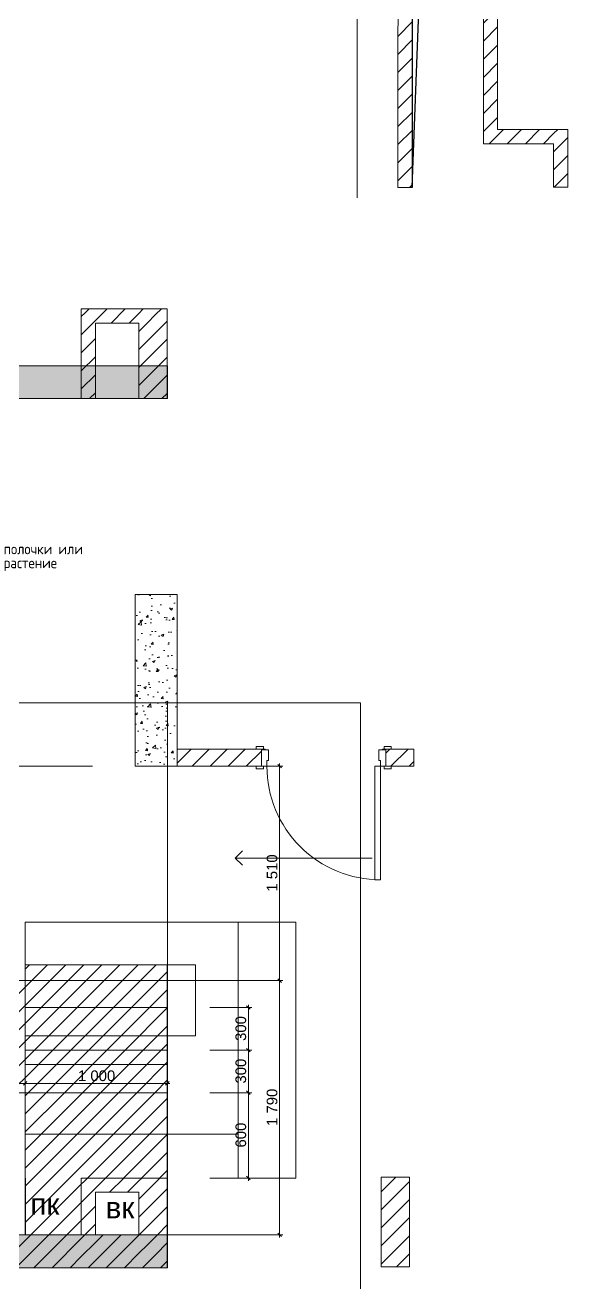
# Model space of a CAD drawing. Header units: millimetres. Extents: x 2336463 to 2579121, y 595385 to 778077.
# Drawn here: x 2509191 to 2513011, y 646361 to 655217 of the extents above; entities that cross this region are included whole.
import ezdxf

# ---------------------------------------------------------------- set-up
doc = ezdxf.new("R2010")
doc.units = ezdxf.units.MM
doc.header["$MEASUREMENT"] = 0
for name, color, linetype in [('+возводимые стены', 7, 'Continuous'), ('1 Планировка', 7, 'Continuous'), ('1 Планировка размеры', 7, 'Continuous'), ('сит план', 7, 'Continuous')]:
    doc.layers.add(name, color=color, linetype=linetype)
for name, color, linetype, lineweight, true_color in [('+возводимые стены_Ном._пера__102', 7, 'Continuous', 5, 0xcccccc), ('+возводимые стены_Ном._пера__169', 7, 'Continuous', 5, 0x68b353), ('+размер планировка_Ном._пера__242', 7, 'Continuous', 13, 0x1b55b5), ('1 Планировка размеры_Ном._пера__242', 7, 'Continuous', 13, 0x1b55b5), ('1 Планировка_Ном._пера__242', 7, 'Continuous', 13, 0x1b55b5), ('Конструктив - Стены Несущие_Ном._пера__242', 7, 'Continuous', 13, 0x1b55b5), ('сит план_Ном._пера__87', 7, 'Continuous', 20, 0x6a6a6a)]:
    doc.layers.add(name, color=color, linetype=linetype, lineweight=lineweight, true_color=true_color)
for name, color, linetype, lineweight in [('1 Планировка_Ном._пера__1', 7, 'Continuous', 13), ('Двери ARCHICAD_Ном._пера__1', 7, 'Continuous', 13), ('Интерьер - Мебель_Ном._пера__1', 7, 'Continuous', 13), ('Конструктив - Стены Несущие_Ном._пера__1', 7, 'Continuous', 13), ('сит план_Ном._пера__1', 7, 'Continuous', 13), ('сит план_Ном._пера__21', 7, 'Continuous', 30)]:
    doc.layers.add(name, color=color, linetype=linetype, lineweight=lineweight)
doc.styles.add('СГЕНЕРИР_СТИЛЬ_1', font='arial.ttf')
doc.styles.add('СГЕНЕРИР_СТИЛЬ_4', font='isocp.shx')
doc.linetypes.add('вешало', pattern='A,0,[1,Р”РёР·Р°Р№РЅ РїСЂРѕРµРєС‚ СЂР°Р±РѕС‡РёР№1.Shx,S=9.52381,R=0,X=0,Y=0],-1200,0', length=1200)
doc.dimstyles.new('СГЕНЕРИР_СТИЛЬ__1', dxfattribs={"dimtxt": 75, "dimasz": 23.75, "dimexe": 0.18, "dimexo": 300, "dimgap": 0, "dimtad": 1, "dimtih": 1, "dimtoh": 1, "dimdec": 0, "dimzin": 0, "dimdsep": 46, "dimtxsty": 'СГЕНЕРИР_СТИЛЬ_1', "dimblk": 'ARROWHEAD_6', "dimblk1": 'ARROWHEAD_6', "dimblk2": 'ARROWHEAD_6', "dimcen": 0.09, "dimclrd": 256, "dimclre": 256, "dimclrt": 256, "dimazin": 0, "dimtfac": 1, "dimtdec": 4, "dimtmove": 0, "dimatfit": 3, "dimfxl": 0, "dimtolj": 1, "dimtzin": 0, "dimarcsym": 0})
doc.dimstyles.new('СГЕНЕРИР_СТИЛЬ__2', dxfattribs={"dimtxt": 75, "dimasz": 23.75, "dimexe": 0.18, "dimexo": 300, "dimgap": 0, "dimtad": 1, "dimdec": 0, "dimzin": 0, "dimdsep": 46, "dimtxsty": 'СГЕНЕРИР_СТИЛЬ_1', "dimblk": 'ARROWHEAD_6', "dimblk1": 'ARROWHEAD_6', "dimblk2": 'ARROWHEAD_6', "dimcen": 0.09, "dimclrd": 256, "dimclre": 256, "dimclrt": 256, "dimazin": 0, "dimtfac": 1, "dimtdec": 4, "dimtmove": 0, "dimatfit": 3, "dimfxl": 0, "dimtolj": 1, "dimtzin": 0, "dimarcsym": 0})
pattern_1 = [(45, (2086872.015, 585813.69), (-63.639609, 63.639609), [])]
pattern_2 = [(50, (2086872.01, 585813.69), (-182.18467, 15.939086), [19.05, -209.55]), (355, (2086872.01, 585813.69), (-35.24342, 191.056845), [15.24, -167.640584]), (100.451445, (2086887.2, 585812.36), (146.94125, 175.11775), [16.19001, -178.090245]), (46.1842, (2086872.01, 585864.49), (-271.07904, 42.04233), [28.575, -314.325]), (96.63556, (2086894.6, 585860.98), (237.40413, 247.42612), [24.28502, -267.1356]), (351.18415, (2086872.01, 585864.49), (237.40413, 247.42612), [22.85997, -251.45973]), (21, (2086897.41, 585851.79), (-151.61439, 102.2652), [19.05, -209.55]), (326, (2086897.41, 585851.79), (61.80203, 184.18797), [15.24, -167.64]), (71.451445, (2086910.05, 585843.26), (213.41642, 81.92277), [16.19001, -178.08994]), (37.5, (2086872.015, 585813.686), (3.088603, 84.555039), [0, -165.608, 0, -170.18, 0, -168.275]), (7.5, (2086872.015, 585813.69), (66.819663, 100.180575), [0, -97.028, 0, -161.798, 0, -64.135]), (327.5, (2086815.37, 585813.686), (-135.590595, 5.728744), [0, -63.5, 0, -198.12, 0, -262.89]), (317.5, (2086789.97, 585813.69), (148.12918, 25.42649), [0, -82.55, 0, -131.572, 0, -186.69])]

# ---------------------------------------------------------------- blocks, each defined once
blk = doc.blocks.new('Перекрытие_77', base_point=(2502684.7, 640219.4))
at = {"layer": '1 Планировка_Ном._пера__1', "color": 7, "linetype": 'Continuous', "lineweight": 13, "flags": 128}
blk.add_lwpolyline([(2502684.7, 640219.4), (2511552.5, 640219.4), (2511552.5, 650445), (2502684.7, 650445)], close=True, dxfattribs=at)
blk = doc.blocks.new('Перекрытие_79', base_point=(2509191.5, 647408.5))
at = {"layer": '1 Планировка_Ном._пера__1', "color": 7, "linetype": 'Continuous', "lineweight": 13, "flags": 128}
blk.add_lwpolyline([(2509191.5, 647408.5), (2510691.5, 647408.5), (2510691.5, 648900), (2509191.5, 648900)], close=True, dxfattribs=at)
blk = doc.blocks.new('Перекрытие_80', base_point=(2509191.5, 648100.8))
at = {"layer": '1 Планировка_Ном._пера__1', "color": 7, "linetype": 'Continuous', "lineweight": 13, "flags": 128}
blk.add_lwpolyline([(2509191.5, 648100.8), (2510391.5, 648100.8), (2510391.5, 648600), (2509191.5, 648600)], close=True, dxfattribs=at)
blk = doc.blocks.new('Перекрытие_81', base_point=(2509191.5, 647899.7))
at = {"layer": '1 Планировка_Ном._пера__1', "color": 7, "linetype": 'Continuous', "lineweight": 13, "flags": 128}
blk.add_lwpolyline([(2509191.5, 647899.7), (2510191.5, 647899.7), (2510191.5, 648300), (2509191.5, 648300)], close=True, dxfattribs=at)
blk = doc.blocks.new('Перекрытие_82', base_point=(2509191.5, 647699.7))
at = {"layer": '1 Планировка_Ном._пера__1', "color": 7, "linetype": 'Continuous', "lineweight": 13, "flags": 128}
blk.add_lwpolyline([(2509191.5, 647699.7), (2510191.5, 647699.7), (2510191.5, 648000), (2509191.5, 648000)], close=True, dxfattribs=at)
blk = doc.blocks.new('Перекрытие_83', base_point=(2509191.5, 647099.3))
at = {"layer": '1 Планировка_Ном._пера__1', "color": 7, "linetype": 'Continuous', "lineweight": 13, "flags": 128}
blk.add_lwpolyline([(2509191.5, 647099.3), (2509191.5, 646699), (2509586.4, 646699), (2509586.4, 647099.3), (2510191.5, 647099.3), (2510191.5, 647700), (2509191.5, 647700)], close=True, dxfattribs=at)
blk = doc.blocks.new('Перекрытие_84', base_point=(2508891.5, 646699))
at = {"layer": '1 Планировка_Ном._пера__1', "color": 7, "linetype": 'Continuous', "lineweight": 13, "flags": 128}
blk.add_lwpolyline([(2508891.5, 646699), (2509191.5, 646699), (2509191.5, 647099.3), (2509191.5, 647700), (2508891.5, 647700), (2508891.5, 647099.3)], close=True, dxfattribs=at)
blk = doc.blocks.new('Перекрытие_89', base_point=(2502782.4, 646699))
at = {"layer": '1 Планировка_Ном._пера__1', "color": 7, "linetype": 'Continuous', "lineweight": 13, "flags": 128}
blk.add_lwpolyline([(2502782.4, 646699), (2510192.3, 646699), (2510192.3, 650445), (2502782.4, 650445)], close=True, dxfattribs=at)
blk = doc.blocks.new('Перекрытие_122', base_point=(2510690.8, 647099.3))
at = {"layer": '1 Планировка_Ном._пера__1', "color": 7, "linetype": 'Continuous', "lineweight": 13, "flags": 128}
blk.add_lwpolyline([(2510690.8, 647099.3), (2511097.5, 647099.3), (2511097.5, 648900), (2510690.8, 648900)], close=True, dxfattribs=at)
blk = doc.blocks.new('Стена_288', base_point=(2502769.4, 646467.6))
at = {"layer": 'сит план_Ном._пера__87', "linetype": 'Continuous', "lineweight": 20, "true_color": 0x6a6a6a}
h = blk.add_hatch(dxfattribs=at)
h.set_pattern_fill('Блоки_Бетонные_Эффективные', color=251, style=0, pattern_type=2)
h.set_pattern_definition(pattern_1)
h.paths.add_polyline_path([(2503001.4, 646467.6), (2504491.4, 646467.6), (2504491.4, 646699.6), (2503001.4, 646699.6)])
h = blk.add_hatch(dxfattribs=at)
h.set_pattern_fill('Блоки_Бетонные_Эффективные', color=251, style=0, pattern_type=2)
h.set_pattern_definition(pattern_1)
h.paths.add_polyline_path([(2509586.4, 646699.6), (2504591.4, 646699.6), (2504591.4, 646467.6), (2509586.4, 646467.6)])
h = blk.add_hatch(dxfattribs=at)
h.set_pattern_fill('Блоки_Бетонные_Эффективные', color=251, style=0, pattern_type=2)
h.set_pattern_definition(pattern_1)
h.paths.add_polyline_path([(2509991.5, 646699.6), (2509686.4, 646699.6), (2509686.4, 646467.6), (2509991.5, 646467.6)])
h = blk.add_hatch(dxfattribs=at)
h.set_pattern_fill('Блоки_Бетонные_Эффективные', color=251, style=0, pattern_type=2)
h.set_pattern_definition(pattern_1)
h.paths.add_polyline_path([(2509991.5, 646699.6), (2510191.5, 646467.6), (2510191.5, 646699.6)])
h = blk.add_hatch(dxfattribs=at)
h.set_pattern_fill('Блоки_Бетонные_Эффективные', color=251, style=0, pattern_type=2)
h.set_pattern_definition(pattern_1)
h.paths.add_polyline_path([(2509991.5, 646699.6), (2509991.5, 646467.6), (2510191.5, 646467.6)])
at = {"layer": 'сит план_Ном._пера__1', "color": 7, "linetype": 'Continuous', "lineweight": 13, "flags": 128}
for points in [[(2504491.4, 646699.6), (2503001.4, 646699.6)], [(2509586.4, 646699.6), (2504591.4, 646699.6)], [(2509991.5, 646699.6), (2509686.4, 646699.6)], [(2510191.5, 646467.6), (2510191.5, 646699.6)], [(2503001.4, 646467.6), (2504491.4, 646467.6)], [(2504591.4, 646467.6), (2509586.4, 646467.6)], [(2509686.4, 646467.6), (2510191.5, 646467.6)]]:
    blk.add_lwpolyline(points, dxfattribs=at)
blk = doc.blocks.new('Стена_291', base_point=(2509586.4, 646467))
at = {"layer": 'сит план_Ном._пера__87', "linetype": 'Continuous', "lineweight": 20, "true_color": 0x6a6a6a}
h = blk.add_hatch(dxfattribs=at)
h.set_pattern_fill('Блоки_Бетонные_Эффективные', color=251, style=0, pattern_type=2)
h.set_pattern_definition(pattern_1)
h.paths.add_polyline_path([(2509686.4, 647099.3), (2509586.4, 647099.3), (2509686.4, 646999.3)])
h = blk.add_hatch(dxfattribs=at)
h.set_pattern_fill('Блоки_Бетонные_Эффективные', color=251, style=0, pattern_type=2)
h.set_pattern_definition(pattern_1)
h.paths.add_polyline_path([(2509686.4, 646999.3), (2509586.4, 647099.3), (2509586.4, 646999.3)])
h = blk.add_hatch(dxfattribs=at)
h.set_pattern_fill('Блоки_Бетонные_Эффективные', color=251, style=0, pattern_type=2)
h.set_pattern_definition(pattern_1)
h.paths.add_polyline_path([(2509586.4, 646467), (2509686.4, 646467), (2509686.4, 646999.3), (2509586.4, 646999.3)])
at = {"layer": 'сит план_Ном._пера__1', "color": 7, "linetype": 'Continuous', "lineweight": 13, "flags": 128}
for points in [[(2509586.4, 647099.3), (2509686.4, 647099.3)], [(2509586.4, 647099.3), (2509586.4, 646699.6)], [(2509686.4, 646699.6), (2509686.4, 646999.3)], [(2509586.4, 646467.6), (2509586.4, 646467)], [(2509586.4, 646467), (2509686.4, 646467)], [(2509686.4, 646467), (2509686.4, 646467.6)]]:
    blk.add_lwpolyline(points, dxfattribs=at)
blk = doc.blocks.new('Стена_292', base_point=(2509586.4, 647099.3))
at = {"layer": 'сит план_Ном._пера__87', "linetype": 'Continuous', "lineweight": 20, "true_color": 0x6a6a6a}
h = blk.add_hatch(dxfattribs=at)
h.set_pattern_fill('Блоки_Бетонные_Эффективные', color=251, style=0, pattern_type=2)
h.set_pattern_definition(pattern_1)
h.paths.add_polyline_path([(2509686.4, 646999.3), (2509991.5, 646999.3), (2509991.5, 647099.3), (2509686.4, 647099.3)])
at = {"layer": 'сит план_Ном._пера__1', "color": 7, "linetype": 'Continuous', "lineweight": 13, "flags": 128}
for points in [[(2509991.5, 647099.3), (2509686.4, 647099.3)], [(2509686.4, 646999.3), (2509991.5, 646999.3)]]:
    blk.add_lwpolyline(points, dxfattribs=at)
blk = doc.blocks.new('Стена_293', base_point=(2509991.5, 647099.3))
at = {"layer": 'сит план_Ном._пера__87', "linetype": 'Continuous', "lineweight": 20, "true_color": 0x6a6a6a}
h = blk.add_hatch(dxfattribs=at)
h.set_pattern_fill('Блоки_Бетонные_Эффективные', color=251, style=0, pattern_type=2)
h.set_pattern_definition(pattern_1)
h.paths.add_polyline_path([(2509991.5, 646999.3), (2510191.5, 647099.3), (2509991.5, 647099.3)])
h = blk.add_hatch(dxfattribs=at)
h.set_pattern_fill('Блоки_Бетонные_Эффективные', color=251, style=0, pattern_type=2)
h.set_pattern_definition(pattern_1)
h.paths.add_polyline_path([(2509991.5, 646999.3), (2510191.5, 646999.3), (2510191.5, 647099.3)])
h = blk.add_hatch(dxfattribs=at)
h.set_pattern_fill('Блоки_Бетонные_Эффективные', color=251, style=0, pattern_type=2)
h.set_pattern_definition(pattern_1)
h.paths.add_polyline_path([(2509991.5, 646999.3), (2509991.5, 646699.6), (2510191.5, 646699.6), (2510191.5, 646999.3)])
at = {"layer": 'сит план_Ном._пера__1', "color": 7, "linetype": 'Continuous', "lineweight": 13, "flags": 128}
for points in [[(2510191.5, 647099.3), (2509991.5, 647099.3)], [(2510191.5, 646699.6), (2510191.5, 647099.3)], [(2509991.5, 646999.3), (2509991.5, 646699.6)]]:
    blk.add_lwpolyline(points, dxfattribs=at)
blk = doc.blocks.new('Однопольная Дверь 25_5')
at = {"layer": 'Двери ARCHICAD_Ном._пера__1', "color": 7, "linetype": 'Continuous', "lineweight": 13}
for p, q in [((360, 0), (360, 800)), ((360, 800), (400, 800)), ((400, 800), (400, 0)), ((-475, 0), (-475, 19)), ((-475, 19), (-425, 19)), ((-425, 0), (-475, 0)), ((-438, 0), (-475, 0)), ((-438, 0), (-475, 0)), ((-400, 0), (-438, 0)), ((-438, 0), (-438, -115)), ((-438, 0), (-438, -115)), ((-438, 0), (-438, -115)), ((-425, 19), (-425, 0)), ((-400, -40), (-400, 0)), ((400, 0), (360, 0)), ((438, 0), (400, 0)), ((400, 0), (400, -40)), ((425, 19), (475, 19)), ((425, 0), (425, 19)), ((475, 0), (425, 0)), ((438, -115), (438, 0)), ((438, 0), (438, -115)), ((438, 0), (438, -115)), ((438, 0), (475, 0)), ((438, 0), (475, 0)), ((475, 19), (475, 0)), ((-388, -40), (-400, -40)), ((-388, -115), (-388, -40)), ((400, -40), (388, -40)), ((388, -40), (388, -115)), ((-475, -139), (-475, -120)), ((-475, -120), (-425, -120)), ((-438, -120), (-475, -120)), ((-438, -120), (-475, -120)), ((-425, -139), (-475, -139)), ((-438, -120), (-438, -115)), ((-438, -115), (-413, -115)), ((-438, -115), (-388, -115)), ((-438, -115), (-438, -120)), ((-438, -115), (-438, -120)), ((-413, -120), (-438, -120)), ((-425, -120), (-425, -139)), ((-413, -115), (-413, -120)), ((388, -115), (438, -115)), ((413, -120), (413, -115)), ((413, -115), (438, -115)), ((438, -120), (413, -120)), ((425, -120), (475, -120)), ((425, -139), (425, -120)), ((475, -139), (425, -139)), ((438, -115), (438, -120)), ((438, -115), (438, -120)), ((438, -115), (438, -120)), ((438, -120), (475, -120)), ((438, -120), (475, -120)), ((475, -120), (475, -139))]:
    blk.add_line(p, q, dxfattribs=at)
blk.add_arc((400, 0), 800, 90, 180, dxfattribs=at)
blk = doc.blocks.new('Стена_294', base_point=(2510261.1, 649998.9))
at = {"layer": '+возводимые стены_Ном._пера__169', "linetype": 'Continuous', "lineweight": 5, "true_color": 0x68b353}
h = blk.add_hatch(dxfattribs=at)
h.set_pattern_fill('Блоки_Бетонные_Эффективные', color=85, style=0, pattern_type=2)
h.set_pattern_definition(pattern_1)
h.paths.add_polyline_path([(2510261.1, 650118.9), (2510261.1, 649998.9), (2510855, 649998.9), (2510855, 650118.9)])
h = blk.add_hatch(dxfattribs=at)
h.set_pattern_fill('Блоки_Бетонные_Эффективные', color=85, style=0, pattern_type=2)
h.set_pattern_definition(pattern_1)
h.paths.add_polyline_path([(2511731, 650118.9), (2511731, 649998.9), (2511926.5, 649998.9), (2511926.5, 650118.9)])
at = {"layer": '+возводимые стены_Ном._пера__102', "color": 254, "linetype": 'Continuous', "lineweight": 5, "true_color": 0xcccccc}
for p, q in [((2510855, 650118.9), (2510818, 650118.9)), ((2510855, 650113.9), (2510855, 650118.9)), ((2510855, 649998.9), (2510855, 650113.9)), ((2511731, 650118.9), (2511768, 650118.9)), ((2511731, 650113.9), (2511731, 650118.9)), ((2511731, 649998.9), (2511731, 650113.9)), ((2510855, 649998.9), (2510818, 649998.9)), ((2511731, 649998.9), (2511768, 649998.9))]:
    blk.add_line(p, q, dxfattribs=at)
at = {"layer": '+возводимые стены_Ном._пера__102', "color": 254, "linetype": 'Continuous', "lineweight": 5, "true_color": 0xcccccc, "flags": 128}
for points in [[(2510855, 650118.9), (2510261.1, 650118.9)], [(2510261.1, 650118.9), (2510261.1, 649998.9)], [(2511926.5, 650118.9), (2511731, 650118.9)], [(2511926.5, 649998.9), (2511926.5, 650118.9)], [(2510261.1, 649998.9), (2510855, 649998.9)], [(2511731, 649998.9), (2511926.5, 649998.9)]]:
    blk.add_lwpolyline(points, dxfattribs=at)
at = {"layer": 'Двери ARCHICAD_Ном._пера__1', "color": 7, "linetype": 'Continuous', "lineweight": 13, "xscale": -0.9999999999999999, "zscale": 1000, "rotation": 180.0007538918382}
blk.add_blockref('Однопольная Дверь 25_5', (2511293, 649998.9), dxfattribs=at)
blk = doc.blocks.new('Стена_295', base_point=(2509191.5, 647700))
at = {"layer": '+возводимые стены_Ном._пера__169', "linetype": 'Continuous', "lineweight": 5, "true_color": 0x68b353}
h = blk.add_hatch(dxfattribs=at)
h.set_pattern_fill('Блоки_Бетонные_Эффективные', color=85, style=0, pattern_type=2)
h.set_pattern_definition(pattern_1)
h.paths.add_polyline_path([(2509191.5, 647820), (2509191.5, 648489.4), (2509071.5, 648489.4), (2509071.5, 647820)])
h = blk.add_hatch(dxfattribs=at)
h.set_pattern_fill('Блоки_Бетонные_Эффективные', color=85, style=0, pattern_type=2)
h.set_pattern_definition(pattern_1)
h.paths.add_polyline_path([(2509071.5, 647820), (2509071.5, 647700), (2509191.5, 647700)])
h = blk.add_hatch(dxfattribs=at)
h.set_pattern_fill('Блоки_Бетонные_Эффективные', color=85, style=0, pattern_type=2)
h.set_pattern_definition(pattern_1)
h.paths.add_polyline_path([(2509071.5, 647820), (2509191.5, 647700), (2509191.5, 647820)])
at = {"layer": '+возводимые стены_Ном._пера__102', "color": 254, "linetype": 'Continuous', "lineweight": 5, "true_color": 0xcccccc, "flags": 128}
for points in [[(2509191.5, 648489.4), (2509071.5, 648489.4)], [(2509071.5, 648489.4), (2509071.5, 647820)], [(2509191.5, 647700), (2509191.5, 648489.4)], [(2509191.5, 647700), (2509071.5, 647700)]]:
    blk.add_lwpolyline(points, dxfattribs=at)
blk = doc.blocks.new('Стена_354', base_point=(2509586.2, 652587))
at = {"layer": 'сит план_Ном._пера__87', "linetype": 'Continuous', "lineweight": 20, "true_color": 0x6a6a6a}
h = blk.add_hatch(dxfattribs=at)
h.set_pattern_fill('Блоки_Бетонные_Эффективные', color=251, style=0, pattern_type=2)
h.set_pattern_definition(pattern_1)
h.paths.add_polyline_path([(2509686.2, 653119.4), (2509586.3, 653219.4), (2509586.2, 653119.4)])
h = blk.add_hatch(dxfattribs=at)
h.set_pattern_fill('Блоки_Бетонные_Эффективные', color=251, style=0, pattern_type=2)
h.set_pattern_definition(pattern_1)
h.paths.add_polyline_path([(2509686.3, 653219.4), (2509586.3, 653219.4), (2509686.2, 653119.4)])
h = blk.add_hatch(dxfattribs=at)
h.set_pattern_fill('Блоки_Бетонные_Эффективные', color=251, style=0, pattern_type=2)
h.set_pattern_definition(pattern_1)
h.paths.add_polyline_path([(2509586.2, 652587), (2509686.2, 652587), (2509686.2, 653119.4), (2509586.2, 653119.4)])
at = {"layer": 'сит план_Ном._пера__1', "color": 7, "linetype": 'Continuous', "lineweight": 13, "flags": 128}
for points in [[(2509586.3, 653219.4), (2509586.2, 652587)], [(2509586.3, 653219.4), (2509686.3, 653219.4)], [(2509686.2, 652587), (2509686.2, 653119.4)], [(2509586.2, 652587), (2509686.2, 652587)]]:
    blk.add_lwpolyline(points, dxfattribs=at)
blk = doc.blocks.new('Стена_355', base_point=(2509586.3, 653219.4))
at = {"layer": 'сит план_Ном._пера__87', "linetype": 'Continuous', "lineweight": 20, "true_color": 0x6a6a6a}
h = blk.add_hatch(dxfattribs=at)
h.set_pattern_fill('Блоки_Бетонные_Эффективные', color=251, style=0, pattern_type=2)
h.set_pattern_definition(pattern_1)
h.paths.add_polyline_path([(2509686.2, 653119.4), (2509991.3, 653119.4), (2509991.3, 653219.4), (2509686.3, 653219.4)])
at = {"layer": 'сит план_Ном._пера__1', "color": 7, "linetype": 'Continuous', "lineweight": 13, "flags": 128}
for points in [[(2509991.3, 653219.4), (2509686.3, 653219.4)], [(2509686.2, 653119.4), (2509991.3, 653119.4)]]:
    blk.add_lwpolyline(points, dxfattribs=at)
blk = doc.blocks.new('Стена_356', base_point=(2509991.3, 653219.4))
at = {"layer": 'сит план_Ном._пера__87', "linetype": 'Continuous', "lineweight": 20, "true_color": 0x6a6a6a}
h = blk.add_hatch(dxfattribs=at)
h.set_pattern_fill('Блоки_Бетонные_Эффективные', color=251, style=0, pattern_type=2)
h.set_pattern_definition(pattern_1)
h.paths.add_polyline_path([(2509991.3, 653119.4), (2510191.3, 653219.4), (2509991.3, 653219.4)])
h = blk.add_hatch(dxfattribs=at)
h.set_pattern_fill('Блоки_Бетонные_Эффективные', color=251, style=0, pattern_type=2)
h.set_pattern_definition(pattern_1)
h.paths.add_polyline_path([(2509991.3, 653119.4), (2510191.3, 653119.4), (2510191.3, 653219.4)])
h = blk.add_hatch(dxfattribs=at)
h.set_pattern_fill('Блоки_Бетонные_Эффективные', color=251, style=0, pattern_type=2)
h.set_pattern_definition(pattern_1)
h.paths.add_polyline_path([(2509991.3, 653119.4), (2509991.3, 652587), (2510191.3, 652587), (2510191.3, 653119.4)])
at = {"layer": 'сит план_Ном._пера__1', "color": 7, "linetype": 'Continuous', "lineweight": 13, "flags": 128}
for points in [[(2510191.3, 653219.4), (2509991.3, 653219.4)], [(2510191.3, 652587), (2510191.3, 653219.4)], [(2509991.3, 653119.4), (2509991.3, 652587)], [(2510191.3, 652587), (2509991.3, 652587)]]:
    blk.add_lwpolyline(points, dxfattribs=at)
blk = doc.blocks.new('Стена_394', base_point=(2511697.5, 647104.6))
at = {"layer": 'сит план_Ном._пера__87', "linetype": 'Continuous', "lineweight": 20, "true_color": 0x6a6a6a}
h = blk.add_hatch(dxfattribs=at)
h.set_pattern_fill('Блоки_Бетонные_Эффективные', color=251, style=0, pattern_type=2)
h.set_pattern_definition(pattern_1)
h.paths.add_polyline_path([(2511697.5, 647104.6), (2511697.5, 646472.9), (2511897.5, 646472.9), (2511897.5, 647104.6)])
at = {"layer": 'сит план_Ном._пера__1', "color": 7, "linetype": 'Continuous', "lineweight": 13, "flags": 128}
for points in [[(2511697.5, 647104.6), (2511697.5, 646472.9)], [(2511897.5, 647104.6), (2511697.5, 647104.6)], [(2511897.5, 646472.9), (2511897.5, 647104.6)], [(2511697.5, 646472.9), (2511897.5, 646472.9)]]:
    blk.add_lwpolyline(points, dxfattribs=at)
blk = doc.blocks.new('Стена_398', base_point=(2512516.8, 656451.5))
at = {"layer": 'сит план_Ном._пера__87', "linetype": 'Continuous', "lineweight": 20, "true_color": 0x6a6a6a}
h = blk.add_hatch(dxfattribs=at)
h.set_pattern_fill('Блоки_Бетонные_Эффективные', color=251, style=0, pattern_type=2)
h.set_pattern_definition(pattern_1)
h.paths.add_polyline_path([(2512416.8, 656351.5), (2512416.8, 654481.5), (2512516.8, 654481.5), (2512516.8, 656351.5)])
h = blk.add_hatch(dxfattribs=at)
h.set_pattern_fill('Блоки_Бетонные_Эффективные', color=251, style=0, pattern_type=2)
h.set_pattern_definition(pattern_1)
h.paths.add_polyline_path([(2512516.8, 654481.5), (2512416.8, 654381.5), (2512516.8, 654381.5)])
h = blk.add_hatch(dxfattribs=at)
h.set_pattern_fill('Блоки_Бетонные_Эффективные', color=251, style=0, pattern_type=2)
h.set_pattern_definition(pattern_1)
h.paths.add_polyline_path([(2512516.8, 654481.5), (2512416.8, 654481.5), (2512416.8, 654381.5)])
at = {"layer": 'сит план_Ном._пера__1', "color": 7, "linetype": 'Continuous', "lineweight": 13, "flags": 128}
for points in [[(2512416.8, 656351.5), (2512416.8, 654381.5)], [(2512516.8, 654481.5), (2512516.8, 656351.5)], [(2512416.8, 654381.5), (2512516.8, 654381.5)]]:
    blk.add_lwpolyline(points, dxfattribs=at)
blk = doc.blocks.new('Стена_399', base_point=(2512516.8, 654481.5))
at = {"layer": 'сит план_Ном._пера__87', "linetype": 'Continuous', "lineweight": 20, "true_color": 0x6a6a6a}
h = blk.add_hatch(dxfattribs=at)
h.set_pattern_fill('Блоки_Бетонные_Эффективные', color=251, style=0, pattern_type=2)
h.set_pattern_definition(pattern_1)
h.paths.add_polyline_path([(2512516.8, 654381.5), (2512911.4, 654381.5), (2512911.4, 654481.5), (2512516.8, 654481.5)])
h = blk.add_hatch(dxfattribs=at)
h.set_pattern_fill('Блоки_Бетонные_Эффективные', color=251, style=0, pattern_type=2)
h.set_pattern_definition(pattern_1)
h.paths.add_polyline_path([(2512911.4, 654381.5), (2513011.4, 654381.5), (2513011.4, 654481.5)])
h = blk.add_hatch(dxfattribs=at)
h.set_pattern_fill('Блоки_Бетонные_Эффективные', color=251, style=0, pattern_type=2)
h.set_pattern_definition(pattern_1)
h.paths.add_polyline_path([(2512911.4, 654381.5), (2513011.4, 654481.5), (2512911.4, 654481.5)])
at = {"layer": 'сит план_Ном._пера__1', "color": 7, "linetype": 'Continuous', "lineweight": 13, "flags": 128}
for points in [[(2513011.4, 654481.5), (2512516.8, 654481.5)], [(2513011.4, 654481.5), (2513011.4, 654381.5)], [(2512516.8, 654381.5), (2512911.4, 654381.5)]]:
    blk.add_lwpolyline(points, dxfattribs=at)
blk = doc.blocks.new('Стена_400', base_point=(2513011.4, 654481.5))
at = {"layer": 'сит план_Ном._пера__87', "linetype": 'Continuous', "lineweight": 20, "true_color": 0x6a6a6a}
h = blk.add_hatch(dxfattribs=at)
h.set_pattern_fill('Блоки_Бетонные_Эффективные', color=251, style=0, pattern_type=2)
h.set_pattern_definition(pattern_1)
h.paths.add_polyline_path([(2512911.4, 654381.5), (2512911.4, 654074.9), (2513011.4, 654074.9), (2513011.4, 654381.5)])
at = {"layer": 'сит план_Ном._пера__1', "color": 7, "linetype": 'Continuous', "lineweight": 13, "flags": 128}
for points in [[(2512911.4, 654381.5), (2512911.4, 654074.9)], [(2513011.4, 654074.9), (2513011.4, 654381.5)], [(2513011.4, 654074.9), (2512911.4, 654074.9)]]:
    blk.add_lwpolyline(points, dxfattribs=at)
blk = doc.blocks.new('Стена_401', base_point=(2511816.9, 656451.5))
at = {"layer": 'сит план_Ном._пера__87', "linetype": 'Continuous', "lineweight": 20, "true_color": 0x6a6a6a}
h = blk.add_hatch(dxfattribs=at)
h.set_pattern_fill('Блоки_Бетонные_Эффективные', color=251, style=0, pattern_type=2)
h.set_pattern_definition(pattern_1)
h.paths.add_polyline_path([(2511816.8, 656351.5), (2511815.5, 654074.3), (2511915.5, 654074.2), (2511916.8, 656351.5)])
at = {"layer": 'сит план_Ном._пера__1', "color": 7, "linetype": 'Continuous', "lineweight": 13, "flags": 128}
for points in [[(2511816.8, 656351.5), (2511815.5, 654074.3)], [(2511915.5, 654074.2), (2511916.8, 656351.5)], [(2511915.5, 654074.2), (2511815.5, 654074.3)]]:
    blk.add_lwpolyline(points, dxfattribs=at)
blk = doc.blocks.new('Линия_7', base_point=(2511634.2, 649352.5))
at = {"layer": '1 Планировка_Ном._пера__1', "color": 7, "linetype": 'Continuous', "lineweight": 13}
blk.add_line((2511634.2, 649352.5), (2510670.2, 649352.5), dxfattribs=at)
at = {"layer": '1 Планировка_Ном._пера__242', "color": 152, "linetype": 'Continuous', "lineweight": 13, "true_color": 0x1b55b5}
for q in [(2510720.2, 649402.5), (2510720.2, 649302.5)]:
    blk.add_line((2510670.2, 649352.5), q, dxfattribs=at)
blk = doc.blocks.new('*D2916', base_point=(2086872, 585813.7))
at = {"layer": '1 Планировка размеры_Ном._пера__242', "color": 152, "linetype": 'Continuous', "lineweight": 13, "true_color": 0x1b55b5}
for p, q in [((2510995.2, 649986.4), (2510970.2, 650011.4)), ((2510982.7, 650017.6), (2510982.7, 649998.9)), ((2510266.1, 649998.9), (2511006.2, 649998.9)), ((2510982.7, 649998.9), (2510982.7, 648489.3)), ((2510995.2, 648476.8), (2510970.2, 648501.8)), ((2504891.4, 648489.4), (2511006.1, 648489.3)), ((2510982.7, 648489.3), (2510982.7, 646698.9))]:
    blk.add_line(p, q, dxfattribs=at)
at = {"layer": '1 Планировка размеры_Ном._пера__242', "color": 152, "lineweight": 13, "true_color": 0x1b55b5, "insert": (2510967.7, 649115.9), "char_height": 75, "attachment_point": 7, "rotation": 89.99917, "style": 'СГЕНЕРИР_СТИЛЬ_1'}
blk.add_mtext('\\A1;{\\pql;\\fArial|b0|i0|c204|p38;1\xa0510}', dxfattribs=at)
blk = doc.blocks.new('ARROWHEAD_6')
at = {"color": 0, "linetype": 'Continuous', "lineweight": 0}
for p, q in [((0, 0), (-1, 0)), ((-0.5, -0.5), (0.5, 0.5))]:
    blk.add_line(p, q, dxfattribs=at)
blk = doc.blocks.new('*D2917', base_point=(2086872, 585813.7))
at = {"layer": '1 Планировка размеры_Ном._пера__242', "color": 152, "linetype": 'Continuous', "lineweight": 13, "true_color": 0x1b55b5}
for p, q in [((2510995.2, 648476.8), (2510970.2, 648501.8)), ((2510982.7, 648489.3), (2510982.7, 646698.9)), ((2504891.4, 646699), (2511006.1, 646698.9)), ((2510970.2, 646711.4), (2510995.2, 646686.4)), ((2510982.7, 646698.9), (2510982.7, 646680.1))]:
    blk.add_line(p, q, dxfattribs=at)
at = {"layer": '1 Планировка размеры_Ном._пера__242', "color": 152, "lineweight": 13, "true_color": 0x1b55b5, "insert": (2510967.7, 647465.9), "char_height": 75, "attachment_point": 7, "rotation": 89.99917, "style": 'СГЕНЕРИР_СТИЛЬ_1'}
blk.add_mtext('\\A1;{\\pql;\\fArial|b0|i0|c204|p38;1\xa0790}', dxfattribs=at)
blk = doc.blocks.new('*D2918', base_point=(2086872, 585813.7))
at = {"layer": '1 Планировка размеры_Ном._пера__242', "color": 152, "linetype": 'Continuous', "lineweight": 13, "true_color": 0x1b55b5}
for p, q in [((2510750.3, 647712.1), (2510775.3, 647687.1)), ((2510786.3, 647699.6), (2510491.5, 647699.6)), ((2510762.8, 647099.3), (2510762.8, 647699.6)), ((2510786.3, 647099.3), (2510491.5, 647099.3)), ((2510750.3, 647111.8), (2510775.3, 647086.8)), ((2510762.8, 647080.6), (2510762.8, 647099.3))]:
    blk.add_line(p, q, dxfattribs=at)
at = {"layer": '1 Планировка размеры_Ном._пера__242', "color": 152, "lineweight": 13, "true_color": 0x1b55b5, "insert": (2510747.8, 647314.1), "char_height": 75, "attachment_point": 7, "rotation": 90, "style": 'СГЕНЕРИР_СТИЛЬ_1'}
blk.add_mtext('\\A1;{\\pql;\\fArial|b0|i0|c204|p38;600}', dxfattribs=at)
blk = doc.blocks.new('*D2919', base_point=(2086872, 585813.7))
at = {"layer": '1 Планировка размеры_Ном._пера__242', "color": 152, "linetype": 'Continuous', "lineweight": 13, "true_color": 0x1b55b5}
for p, q in [((2510786.3, 647999.7), (2510491.5, 647999.7)), ((2510750.3, 648012.2), (2510775.3, 647987.2)), ((2510762.8, 647699.6), (2510762.8, 647999.7)), ((2510750.3, 647712.1), (2510775.3, 647687.1)), ((2510786.3, 647699.6), (2510491.5, 647699.6))]:
    blk.add_line(p, q, dxfattribs=at)
at = {"layer": '1 Планировка размеры_Ном._пера__242', "color": 152, "lineweight": 13, "true_color": 0x1b55b5, "insert": (2510747.8, 647764.3), "char_height": 75, "attachment_point": 7, "rotation": 90, "style": 'СГЕНЕРИР_СТИЛЬ_1'}
blk.add_mtext('\\A1;{\\pql;\\fArial|b0|i0|c204|p38;300}', dxfattribs=at)
blk = doc.blocks.new('*D2920', base_point=(2086872, 585813.7))
at = {"layer": '1 Планировка размеры_Ном._пера__242', "color": 152, "linetype": 'Continuous', "lineweight": 13, "true_color": 0x1b55b5}
for p, q in [((2510786.3, 648299.7), (2510491.5, 648299.7)), ((2510775.3, 648287.2), (2510750.3, 648312.2)), ((2510762.8, 648299.7), (2510762.8, 648318.5)), ((2510762.8, 647999.7), (2510762.8, 648299.7)), ((2510786.3, 647999.7), (2510491.5, 647999.7)), ((2510750.3, 648012.2), (2510775.3, 647987.2))]:
    blk.add_line(p, q, dxfattribs=at)
at = {"layer": '1 Планировка размеры_Ном._пера__242', "color": 152, "lineweight": 13, "true_color": 0x1b55b5, "insert": (2510747.8, 648064.4), "char_height": 75, "attachment_point": 7, "rotation": 90, "style": 'СГЕНЕРИР_СТИЛЬ_1'}
blk.add_mtext('\\A1;{\\pql;\\fArial|b0|i0|c204|p38;300}', dxfattribs=at)
blk = doc.blocks.new('*D2927', base_point=(2086872, 585813.7))
at = {"layer": '1 Планировка размеры_Ном._пера__242', "color": 152, "linetype": 'Continuous', "lineweight": 13, "true_color": 0x1b55b5}
for p, q in [((2508903.9, 647778.4), (2508878.9, 647753.4)), ((2508891.4, 647742.5), (2508891.4, 647789.4)), ((2508891.4, 647765.9), (2509191.4, 647765.9)), ((2509203.9, 647778.4), (2509178.9, 647753.4)), ((2509191.4, 647742.5), (2509191.4, 647789.4))]:
    blk.add_line(p, q, dxfattribs=at)
at = {"layer": '1 Планировка размеры_Ном._пера__242', "color": 152, "lineweight": 13, "true_color": 0x1b55b5, "insert": (2508956, 647780.9), "char_height": 75, "attachment_point": 7, "style": 'СГЕНЕРИР_СТИЛЬ_1'}
blk.add_mtext('\\A1;{\\pql;\\fArial|b0|i0|c204|p38;300}', dxfattribs=at)
blk = doc.blocks.new('*D2928', base_point=(2086872, 585813.7))
at = {"layer": '1 Планировка размеры_Ном._пера__242', "color": 152, "linetype": 'Continuous', "lineweight": 13, "true_color": 0x1b55b5}
for p, q in [((2509203.9, 647778.4), (2509178.9, 647753.4)), ((2509191.4, 647742.5), (2509191.4, 647789.4)), ((2509191.4, 647765.9), (2510191.5, 647765.9)), ((2510179, 647753.4), (2510204, 647778.4)), ((2510191.5, 647742.5), (2510191.5, 647789.4)), ((2510191.5, 647765.9), (2510210.2, 647765.9))]:
    blk.add_line(p, q, dxfattribs=at)
at = {"layer": '1 Планировка размеры_Ном._пера__242', "color": 152, "lineweight": 13, "true_color": 0x1b55b5, "insert": (2509563.2, 647780.9), "char_height": 75, "attachment_point": 7, "style": 'СГЕНЕРИР_СТИЛЬ_1'}
blk.add_mtext('\\A1;{\\pql;\\fArial|b0|i0|c204|p38;1\xa0000}', dxfattribs=at)
blk = doc.blocks.new('*D2938', base_point=(2086872, 585813.7))
at = {"layer": '1 Планировка размеры_Ном._пера__242', "color": 152, "linetype": 'Continuous', "lineweight": 13, "true_color": 0x1b55b5}
for p, q in [((2507312.3, 649986.4), (2507287.3, 650011.4)), ((2507299.8, 649998.9), (2507299.8, 650017.6)), ((2509666.1, 649998.9), (2507276.4, 649998.9)), ((2507299.8, 648489.4), (2507299.8, 649998.9)), ((2507287.3, 648501.9), (2507312.3, 648476.9)), ((2507323.2, 648489.4), (2504891.4, 648489.4))]:
    blk.add_line(p, q, dxfattribs=at)
at = {"layer": '1 Планировка размеры_Ном._пера__242', "color": 152, "lineweight": 13, "true_color": 0x1b55b5, "insert": (2507284.8, 649115.9), "char_height": 75, "attachment_point": 7, "rotation": 90, "style": 'СГЕНЕРИР_СТИЛЬ_1'}
blk.add_mtext('\\A1;{\\pql;\\fArial|b0|i0|c204|p38;1\xa0509}', dxfattribs=at)

msp = doc.modelspace()

# ---------------------------------------------------------------- hatches: boundary and pattern name
at = {"layer": 'Конструктив - Стены Несущие_Ном._пера__242', "linetype": 'Continuous', "lineweight": 13, "true_color": 0x1b55b5}
h = msp.add_hatch(dxfattribs=at)
h.set_pattern_fill('Блоки_Бетонные_Эффективные', color=152, style=0, pattern_type=2)
h.set_pattern_definition(pattern_1)
h.paths.add_polyline_path([(2510191.5, 648300), (2509191.5, 648300), (2509191.5, 648600), (2510191.5, 648600)])
h = msp.add_hatch(dxfattribs=at)
h.set_pattern_fill('Блоки_Бетонные_Эффективные', color=152, style=0, pattern_type=2)
h.set_pattern_definition(pattern_1)
h.paths.add_polyline_path([(2510191.5, 647999.7), (2509191.5, 647999.7), (2509191.5, 648299.7), (2510191.5, 648299.7)])
h = msp.add_hatch(dxfattribs=at)
h.set_pattern_fill('Блоки_Бетонные_Эффективные', color=152, style=0, pattern_type=2)
h.set_pattern_definition(pattern_1)
h.paths.add_polyline_path([(2510191.5, 647699.7), (2509191.5, 647699.7), (2509191.5, 647999.7), (2510191.5, 647999.7)])
h = msp.add_hatch(dxfattribs=at)
h.set_pattern_fill('Блоки_Бетонные_Эффективные', color=152, style=0, pattern_type=2)
h.set_pattern_definition(pattern_1)
h.paths.add_polyline_path([(2509191.4, 647699.6), (2510191.5, 647699.6), (2510191.5, 647097.8), (2509586.4, 647097.8), (2509586.4, 646699), (2509192.9, 646699), (2509192.9, 647097.8), (2509191.4, 647097.8)])
at = {"layer": 'сит план_Ном._пера__1', "linetype": 'Continuous', "lineweight": 13}
h = msp.add_hatch(dxfattribs=at)
h.set_pattern_fill('AR_CONC', style=0, pattern_type=2)
h.set_pattern_definition(pattern_2)
h.paths.add_polyline_path([(2504591.2, 652819), (2510193.2, 652819), (2510193.2, 652587), (2504591.2, 652587)])
h = msp.add_hatch(dxfattribs=at)
h.set_pattern_fill('AR_CONC', style=0, pattern_type=2)
h.set_pattern_definition(pattern_2)
h.paths.add_polyline_path([(2509966.1, 651208.9), (2510261.1, 651208.9), (2510261.1, 649998.9), (2509966.1, 649998.9)])
h = msp.add_hatch(dxfattribs=at)
h.set_pattern_fill('AR_CONC', style=0, pattern_type=2)
h.set_pattern_definition(pattern_2)
h.paths.add_polyline_path([(2504591.4, 646699), (2510193.3, 646699), (2510193.3, 646467), (2504591.4, 646467)])

# ---------------------------------------------------------------- linework, layer by layer
at = {"layer": 'Интерьер - Мебель_Ном._пера__1', "color": 7, "linetype": 'вешало', "lineweight": 13}
msp.add_line((2511528.8, 656278.7), (2511528.8, 654000.6), dxfattribs=at)
at = {"layer": 'Конструктив - Стены Несущие_Ном._пера__1', "color": 7, "linetype": 'Continuous', "lineweight": 13, "flags": 128}
for points in [[(2510191.5, 648300), (2509191.5, 648300), (2509191.5, 648600), (2510191.5, 648600)], [(2510191.5, 647999.7), (2509191.5, 647999.7), (2509191.5, 648299.7), (2510191.5, 648299.7)], [(2510191.5, 647699.7), (2509191.5, 647699.7), (2509191.5, 647999.7), (2510191.5, 647999.7)], [(2509191.4, 647699.6), (2510191.5, 647699.6), (2510191.5, 647097.8), (2509586.4, 647097.8), (2509586.4, 646699), (2509192.9, 646699), (2509192.9, 647097.8), (2509191.4, 647097.8)]]:
    msp.add_lwpolyline(points, close=True, dxfattribs=at)
at = {"layer": 'сит план_Ном._пера__1', "color": 7, "linetype": 'Continuous', "lineweight": 13, "flags": 128}
for points in [[(2504591.2, 652819), (2510193.2, 652819), (2510193.2, 652587), (2504591.2, 652587)], [(2509966.1, 651208.9), (2510261.1, 651208.9), (2510261.1, 649998.9), (2509966.1, 649998.9)], [(2504591.4, 646699), (2510193.3, 646699), (2510193.3, 646467), (2504591.4, 646467)]]:
    msp.add_lwpolyline(points, close=True, dxfattribs=at)
at = {"layer": 'сит план_Ном._пера__21', "color": 7, "linetype": 'Continuous', "lineweight": 30, "flags": 128}
msp.add_lwpolyline([(2511916.8, 654074.5), (2511988.2, 656003.1), (2512416.8, 656074.6), (2511916.8, 656074.6)], close=True, dxfattribs=at)

# ---------------------------------------------------------------- block references
at = {"layer": '+возводимые стены', "color": 254, "lineweight": 5, "true_color": 0xcccccc}
for name, p in [('Стена_294', (2510261.1, 649998.9)), ('Стена_295', (2509191.5, 647700))]:
    msp.add_blockref(name, p, dxfattribs=at)
at = {"layer": '1 Планировка', "color": 7, "linetype": 'Continuous', "lineweight": 13}
for name, p in [('Перекрытие_77', (2502684.7, 640219.4)), ('Перекрытие_89', (2502782.4, 646699)), ('Линия_7', (2511634.2, 649352.5)), ('Перекрытие_79', (2509191.5, 647408.5)), ('Перекрытие_122', (2510690.8, 647099.3)), ('Перекрытие_80', (2509191.5, 648100.8)), ('Перекрытие_81', (2509191.5, 647899.7)), ('Перекрытие_82', (2509191.5, 647699.7)), ('Перекрытие_84', (2508891.5, 646699)), ('Перекрытие_83', (2509191.5, 647099.3))]:
    msp.add_blockref(name, p, dxfattribs=at)
at = {"layer": 'сит план', "color": 7, "lineweight": 13}
for name, p in [('Стена_401', (2511816.9, 656451.5)), ('Стена_398', (2512516.8, 656451.5)), ('Стена_399', (2512516.8, 654481.5)), ('Стена_400', (2513011.4, 654481.5)), ('Стена_354', (2509586.2, 652587)), ('Стена_355', (2509586.3, 653219.4)), ('Стена_356', (2509991.3, 653219.4)), ('Стена_291', (2509586.4, 646467)), ('Стена_292', (2509586.4, 647099.3)), ('Стена_293', (2509991.5, 647099.3)), ('Стена_394', (2511697.5, 647104.6)), ('Стена_288', (2502769.4, 646467.6))]:
    msp.add_blockref(name, p, dxfattribs=at)

# ---------------------------------------------------------------- texts
at = {"layer": '+размер планировка_Ном._пера__242', "color": 152, "linetype": 'Continuous', "lineweight": 13, "true_color": 0x1b55b5, "insert": (2509039.8, 651566.1), "char_height": 75, "attachment_point": 1, "line_spacing_factor": 0.784842, "style": 'СГЕНЕРИР_СТИЛЬ_4'}
msp.add_mtext('\\A1;{\\pql;\\Fisocp.shx;полочки\\Fisocp.shx; или\\P\\pql;\\Fisocp.shx;растение}', dxfattribs=at)
at = {"layer": 'сит план_Ном._пера__1', "color": 7, "linetype": 'Continuous', "lineweight": 13, "char_height": 150, "attachment_point": 1, "style": 'СГЕНЕРИР_СТИЛЬ_1'}
for s, insert in [('\\A1;{\\pql;\\fArial|b0|i0|c204|p38;пк}', (2509227.1, 646990.6)), ('\\A1;{\\pql;\\fArial|b0|i0|c204|p38;в\\fArial|b0|i0|c204|p38;к}', (2509757.2, 646965))]:
    msp.add_mtext(s, dxfattribs=dict(at, insert=insert))

# ---------------------------------------------------------------- dimensions: what is measured, and where the dimension line sits
at = {"layer": '1 Планировка размеры', "color": 152, "linetype": 'Continuous', "lineweight": 13, "true_color": 0x1b55b5}
for base, p1, p2, angle, picture, middle, turn in [((2510982.7, 648489.3), (2509966.1, 649998.9), (2504591.4, 648489.4), 269.99917, '*D2916', (2510930.2, 649244.7), 89.99917), ((2507299.8047, 649998.8996), (2504591.3937, 648489.4216), (2509966.0505, 649998.8996), 90, '*D2938', (2507247.3047, 649244.7557), 90), ((2510982.7, 646698.9), (2504591.4, 648489.4), (2504591.4, 646699), 269.99917, '*D2917', (2510930.2, 647594.7), 89.99917), ((2510762.8, 648299.7), (2510191.5, 647999.7), (2510191.5, 648299.7), 90, '*D2920', (2510710.3, 648150.1), 90), ((2510762.8, 647999.7), (2510191.5, 647699.6), (2510191.5, 647999.7), 90, '*D2919', (2510710.3, 647850.1), 90), ((2510762.8, 647699.6), (2510191.5, 647099.3), (2510191.5, 647699.6), 90, '*D2918', (2510710.3, 647399.8), 90)]:
    dim = msp.add_linear_dim(base=base, p1=p1, p2=p2, angle=angle, dimstyle='СГЕНЕРИР_СТИЛЬ__2', dxfattribs=at)
    dim.commit()
    dim.dimension.update_dxf_attribs({"geometry": picture, "text_midpoint": middle, "dimtype": 160, "text_rotation": turn})
for base, p1, p2, picture, middle in [((2510191.5, 647765.9), (2509191.4, 647699.6), (2510191.5, 647699.6), '*D2928', (2509692, 647818.4)), ((2509191.4, 647765.9), (2508891.4, 647698.6), (2509191.4, 647699.6), '*D2927', (2509041.8, 647818.4))]:
    dim = msp.add_linear_dim(base=base, p1=p1, p2=p2, dimstyle='СГЕНЕРИР_СТИЛЬ__1', dxfattribs=at)
    dim.commit()
    dim.dimension.update_dxf_attribs({"geometry": picture, "text_midpoint": middle, "dimtype": 160})

doc.saveas('drawing.dxf')
